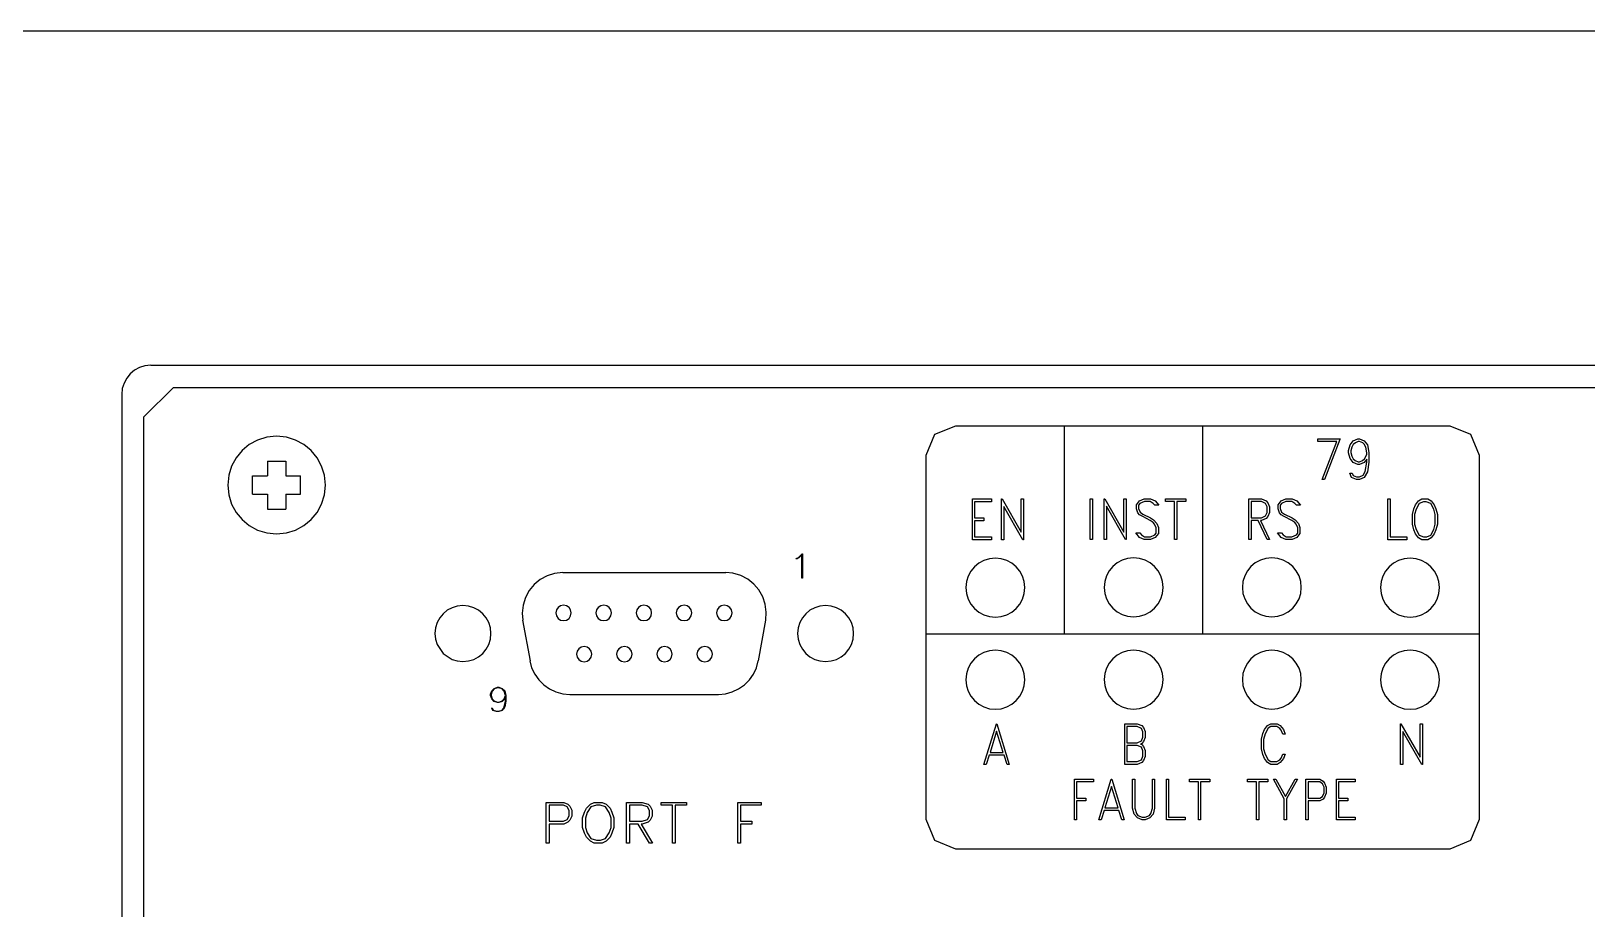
# Model space of a CAD drawing. Header units: inches. Extents: x 4.9 to 38.9, y -1.1 to 21.9.
# Drawn here: x 12.561 to 16.782, y 19.478 to 21.858 of the extents above; entities that cross this region are included whole.
import ezdxf
from ezdxf.enums import TextEntityAlignment as Align

# ---------------------------------------------------------------- set-up
doc = ezdxf.new("R2010")
doc.units = ezdxf.units.IN
doc.header["$MEASUREMENT"] = 0
for name, color, linetype in [('E_TEXT', 250, 'Continuous'), ('F_TITLE2', 6, 'Continuous'), ('F_TITLE4', 4, 'Continuous'), ('P_TITLE', 4, 'Continuous')]:
    doc.layers.add(name, color=color, linetype=linetype)
doc.styles.get("Standard").update_dxf_attribs({"font": 'ARIAL.TTF'})
doc.styles.add('TITLE', font='ARIAL.TTF', dxfattribs={"width": 0.9})

# ---------------------------------------------------------------- blocks, each defined once
blk = doc.blocks.new('TA&S_TBLK')
at = {"layer": 'P_TITLE', "color": 7}
blk.add_lwpolyline([(1.5, 0.5), (35.5007, 0.5), (35.5007, 23.5011), (1.5, 23.5011)], close=True, dxfattribs=at)
at = {"layer": 'F_TITLE2', "color": 7}
for tag, p in [('DWG-SCALE', (19.8323, 1.8147)), ('DESIGNER', (7.9525, 1.8139)), ('DATE-ISSUE', (34.2966, 1.7656)), ('DRAFTER', (7.9438, 1.4713)), ('SHEET', (33.9221, 1.3101)), ('SHEET-OF', (34.9297, 1.3063)), ('CHECKED', (7.9351, 1.1156))]:
    blk.add_attdef(tag, text='', height=0.125, dxfattribs=at).set_placement(p, align=Align.CENTER)
at = {"layer": 'F_TITLE2', "color": 7, "style": 'TITLE'}
blk.add_attdef('JOB-NAME', text='', height=0.1875, dxfattribs=at).set_placement((29.6506, 1.7627), align=Align.CENTER)
at = {"layer": 'F_TITLE2', "color": 7}
for tag, p in [('DWG-FILE', (19.3993, 1.4657)), ('PROJ-NO', (19.4051, 1.1222))]:
    blk.add_attdef(tag, p, '', height=0.125, dxfattribs=at)
at = {"layer": 'F_TITLE4', "color": 7, "style": 'TITLE'}
for tag, height, p in [('PRJ-NAME1', 0.25, (23.6332, 1.4792)), ('DWG-NAME1', 0.25, (29.6506, 1.1364)), ('PRJ-NAME2', 0.25, (23.6332, 0.9692)), ('DWG-NO', 0.1875, (34.4741, 0.8161)), ('DWG-NAME2', 0.25, (29.6506, 0.7053))]:
    blk.add_attdef(tag, text='', height=height, dxfattribs=at).set_placement(p, align=Align.CENTER)

msp = doc.modelspace()

# ---------------------------------------------------------------- linework, layer by layer
at = {"color": 7}
for p, q in [((12.8862, 20.9523), (21.4683, 20.9523)), ((12.8862, 20.9523), (21.4683, 20.9523)), ((12.8072, 20.8733), (12.8072, 17.5613)), ((15.3648, 20.2242), (15.3648, 20.7884)), ((15.7398, 20.2242), (15.7398, 20.7884)), ((13.2023, 20.6924), (13.2023, 20.6524)), ((13.2023, 20.6924), (13.2523, 20.6924)), ((13.2523, 20.6924), (13.2523, 20.6524)), ((13.1622, 20.6524), (13.2023, 20.6524)), ((13.1622, 20.6024), (13.1622, 20.6524)), ((13.2523, 20.6524), (13.2923, 20.6524)), ((13.2923, 20.6024), (13.2923, 20.6524)), ((13.1622, 20.6024), (13.2023, 20.6024)), ((13.2023, 20.6024), (13.2023, 20.5622)), ((13.2523, 20.6024), (13.2523, 20.5622)), ((13.2523, 20.6024), (13.2923, 20.6024)), ((13.2023, 20.5622), (13.2523, 20.5622)), ((14.0039, 20.3898), (14.4458, 20.3898)), ((13.8948, 20.2608), (13.9148, 20.1508)), ((14.5538, 20.2608), (14.5338, 20.1508)), ((14.9897, 20.2242), (16.4898, 20.2242)), ((14.0228, 20.0597), (14.4258, 20.0597))]:
    msp.add_line(p, q, dxfattribs=at)
for points in [[(12.8862, 20.9523), (12.8703, 20.9507), (12.8555, 20.9462), (12.8421, 20.9389), (12.8304, 20.9292), (12.8207, 20.9176), (12.8134, 20.9041), (12.8088, 20.8893), (12.8072, 20.8733)], [(12.8862, 20.9523), (12.8703, 20.9507), (12.8555, 20.9462), (12.8421, 20.9389), (12.8304, 20.9292), (12.8207, 20.9176), (12.8134, 20.9041), (12.8088, 20.8893), (12.8072, 20.8733)], [(20.0854, 17.5423), (18.7305, 17.5423), (17.1773, 17.5423), (15.6241, 17.5423), (14.2691, 17.5423), (13.3108, 17.5423), (13.0423, 17.5423), (12.9473, 17.5423), (12.8672, 17.6224), (12.8672, 17.7594), (12.8672, 18.1208), (12.8672, 19.2173), (12.8672, 20.3139), (12.8672, 20.6752), (12.8672, 20.8123), (12.9473, 20.8923)], [(12.9473, 20.8923), (13.0423, 20.8923), (13.3108, 20.8923), (14.2691, 20.8923), (15.6241, 20.8923), (17.1773, 20.8923), (18.7305, 20.8923), (20.0854, 20.8923)], [(15.0698, 20.7884), (15.0848, 20.7884), (15.1273, 20.7884), (15.2791, 20.7884), (15.4938, 20.7884), (15.7398, 20.7884), (15.9858, 20.7884), (16.2004, 20.7884), (16.3522, 20.7884), (16.3948, 20.7884), (16.4098, 20.7884), (16.4664, 20.765), (16.4898, 20.7084), (16.4898, 20.6659), (16.4898, 20.554), (16.4898, 20.2142), (16.4898, 19.8745), (16.4898, 19.7626), (16.4898, 19.7201), (16.4664, 19.6635), (16.4098, 19.6401), (16.3948, 19.6401), (16.3522, 19.6401), (16.2004, 19.6401), (15.9858, 19.6401), (15.7398, 19.6401), (15.4938, 19.6401), (15.2791, 19.6401), (15.1273, 19.6401), (15.0848, 19.6401), (15.0698, 19.6401), (15.0132, 19.6635), (14.9897, 19.7201), (14.9897, 19.7626), (14.9897, 19.8745), (14.9897, 20.2142), (14.9897, 20.554), (14.9897, 20.6659), (14.9897, 20.7084), (15.0132, 20.765), (15.0698, 20.7884)], [(13.3598, 20.6273), (13.3571, 20.6541), (13.3493, 20.679), (13.3371, 20.7015), (13.321, 20.7211), (13.3014, 20.7373), (13.2789, 20.7495), (13.254, 20.7572), (13.2274, 20.7599), (13.2006, 20.7572), (13.1757, 20.7495), (13.1532, 20.7373), (13.1336, 20.7211), (13.1174, 20.7015), (13.1052, 20.679), (13.0975, 20.6541), (13.0948, 20.6273), (13.0975, 20.6007), (13.1052, 20.5758), (13.1174, 20.5533), (13.1336, 20.5337), (13.1532, 20.5176), (13.1757, 20.5053), (13.2006, 20.4976), (13.2274, 20.4949), (13.254, 20.4976), (13.2789, 20.5053), (13.3014, 20.5176), (13.321, 20.5337), (13.3371, 20.5533), (13.3493, 20.5758), (13.3571, 20.6007), (13.3598, 20.6273), (13.3598, 20.6273)], [(15.2573, 20.3493), (15.2557, 20.3654), (15.251, 20.3804), (15.2436, 20.394), (15.2339, 20.4058), (15.222, 20.4156), (15.2084, 20.423), (15.1934, 20.4277), (15.1773, 20.4293), (15.1612, 20.4277), (15.1462, 20.423), (15.1326, 20.4156), (15.1207, 20.4058), (15.1109, 20.394), (15.1035, 20.3804), (15.0989, 20.3654), (15.0972, 20.3493), (15.0989, 20.3331), (15.1035, 20.3181), (15.1109, 20.3045), (15.1207, 20.2927), (15.1326, 20.2829), (15.1462, 20.2755), (15.1612, 20.2709), (15.1773, 20.2693), (15.1934, 20.2709), (15.2084, 20.2755), (15.222, 20.2829), (15.2339, 20.2927), (15.2436, 20.3045), (15.251, 20.3181), (15.2557, 20.3331), (15.2573, 20.3493), (15.2573, 20.3493)], [(15.6323, 20.3498), (15.6307, 20.3659), (15.626, 20.3809), (15.6187, 20.3945), (15.6089, 20.4063), (15.597, 20.4161), (15.5835, 20.4235), (15.5684, 20.4282), (15.5523, 20.4298), (15.5361, 20.4282), (15.5211, 20.4235), (15.5075, 20.4161), (15.4957, 20.4063), (15.4859, 20.3945), (15.4785, 20.3809), (15.4739, 20.3659), (15.4723, 20.3498), (15.4739, 20.3337), (15.4785, 20.3186), (15.4859, 20.305), (15.4957, 20.2932), (15.5075, 20.2834), (15.5211, 20.2761), (15.5361, 20.2714), (15.5523, 20.2698), (15.5684, 20.2714), (15.5835, 20.2761), (15.597, 20.2834), (15.6089, 20.2932), (15.6187, 20.305), (15.626, 20.3186), (15.6307, 20.3337), (15.6323, 20.3498), (15.6323, 20.3498)], [(16.0073, 20.3498), (16.0057, 20.3659), (16.001, 20.3809), (15.9936, 20.3945), (15.9839, 20.4063), (15.972, 20.4161), (15.9584, 20.4235), (15.9434, 20.4282), (15.9273, 20.4298), (15.9112, 20.4282), (15.8961, 20.4235), (15.8825, 20.4161), (15.8707, 20.4063), (15.8609, 20.3945), (15.8536, 20.3809), (15.8489, 20.3659), (15.8473, 20.3498), (15.8489, 20.3337), (15.8536, 20.3186), (15.8609, 20.305), (15.8707, 20.2932), (15.8825, 20.2834), (15.8961, 20.2761), (15.9112, 20.2714), (15.9273, 20.2698), (15.9434, 20.2714), (15.9584, 20.2761), (15.972, 20.2834), (15.9839, 20.2932), (15.9936, 20.305), (16.001, 20.3186), (16.0057, 20.3337), (16.0073, 20.3498), (16.0073, 20.3498)], [(16.3822, 20.3493), (16.3806, 20.3654), (16.3759, 20.3804), (16.3685, 20.394), (16.3588, 20.4058), (16.347, 20.4156), (16.3334, 20.423), (16.3184, 20.4277), (16.3023, 20.4293), (16.2862, 20.4277), (16.2712, 20.423), (16.2576, 20.4156), (16.2457, 20.4058), (16.236, 20.394), (16.2286, 20.3804), (16.2239, 20.3654), (16.2223, 20.3493), (16.2239, 20.3331), (16.2286, 20.3181), (16.236, 20.3045), (16.2457, 20.2927), (16.2576, 20.2829), (16.2712, 20.2755), (16.2862, 20.2709), (16.3023, 20.2693), (16.3184, 20.2709), (16.3334, 20.2755), (16.347, 20.2829), (16.3588, 20.2927), (16.3685, 20.3045), (16.3759, 20.3181), (16.3806, 20.3331), (16.3822, 20.3493), (16.3822, 20.3493)], [(14.0039, 20.3898), (13.9817, 20.3876), (13.961, 20.3812), (13.9423, 20.371), (13.926, 20.3576), (13.9126, 20.3413), (13.9025, 20.3226), (13.8961, 20.3019), (13.8938, 20.2798), (13.8955, 20.2606)], [(14.5542, 20.2606), (14.5558, 20.2828), (14.5531, 20.3043), (14.5463, 20.3245), (14.5359, 20.3429), (14.5222, 20.3589), (14.5055, 20.3722), (14.4863, 20.3821), (14.4648, 20.3881), (14.4458, 20.3898)], [(14.0267, 20.2808), (14.0251, 20.2889), (14.0206, 20.2956), (14.0139, 20.3002), (14.0057, 20.3018), (13.9976, 20.3002), (13.9909, 20.2956), (13.9864, 20.2889), (13.9847, 20.2808), (13.9864, 20.2726), (13.9909, 20.2659), (13.9976, 20.2614), (14.0057, 20.2598), (14.0139, 20.2614), (14.0206, 20.2659), (14.0251, 20.2726), (14.0267, 20.2808), (14.0267, 20.2808)], [(14.1358, 20.2808), (14.1341, 20.2889), (14.1296, 20.2956), (14.123, 20.3002), (14.1147, 20.3018), (14.1066, 20.3002), (14.0999, 20.2956), (14.0954, 20.2889), (14.0937, 20.2808), (14.0954, 20.2726), (14.0999, 20.2659), (14.1066, 20.2614), (14.1147, 20.2598), (14.123, 20.2614), (14.1296, 20.2659), (14.1341, 20.2726), (14.1358, 20.2808), (14.1358, 20.2808)], [(14.2448, 20.2808), (14.2431, 20.2889), (14.2386, 20.2956), (14.232, 20.3002), (14.2237, 20.3018), (14.2156, 20.3002), (14.2089, 20.2956), (14.2044, 20.2889), (14.2027, 20.2808), (14.2044, 20.2726), (14.2089, 20.2659), (14.2156, 20.2614), (14.2237, 20.2598), (14.232, 20.2614), (14.2386, 20.2659), (14.2431, 20.2726), (14.2448, 20.2808), (14.2448, 20.2808)], [(14.3538, 20.2808), (14.3521, 20.2889), (14.3476, 20.2956), (14.3409, 20.3002), (14.3328, 20.3018), (14.3246, 20.3002), (14.3179, 20.2956), (14.3134, 20.2889), (14.3117, 20.2808), (14.3134, 20.2726), (14.3179, 20.2659), (14.3246, 20.2614), (14.3328, 20.2598), (14.3409, 20.2614), (14.3476, 20.2659), (14.3521, 20.2726), (14.3538, 20.2808), (14.3538, 20.2808)], [(14.4628, 20.2808), (14.4611, 20.2889), (14.4566, 20.2956), (14.4499, 20.3002), (14.4418, 20.3018), (14.4336, 20.3002), (14.4269, 20.2956), (14.4224, 20.2889), (14.4208, 20.2808), (14.4224, 20.2726), (14.4269, 20.2659), (14.4336, 20.2614), (14.4418, 20.2598), (14.4499, 20.2614), (14.4566, 20.2659), (14.4611, 20.2726), (14.4628, 20.2808), (14.4628, 20.2808)], [(13.8087, 20.2247), (13.8072, 20.24), (13.8028, 20.2543), (13.7958, 20.2672), (13.7865, 20.2785), (13.7753, 20.2878), (13.7624, 20.2948), (13.7481, 20.2993), (13.7328, 20.3008), (13.7175, 20.2993), (13.7032, 20.2948), (13.6903, 20.2878), (13.6791, 20.2785), (13.6698, 20.2672), (13.6628, 20.2543), (13.6583, 20.24), (13.6568, 20.2247), (13.6583, 20.2094), (13.6628, 20.1951), (13.6791, 20.171), (13.7032, 20.1547), (13.7175, 20.1503), (13.7328, 20.1487), (13.7481, 20.1503), (13.7624, 20.1547), (13.7753, 20.1617), (13.7865, 20.171), (13.7958, 20.1822), (13.8028, 20.1951), (13.8072, 20.2094), (13.8087, 20.2247), (13.8087, 20.2247)], [(14.7927, 20.2247), (14.7912, 20.24), (14.7868, 20.2543), (14.7798, 20.2672), (14.7705, 20.2785), (14.7593, 20.2878), (14.7464, 20.2948), (14.7321, 20.2993), (14.7168, 20.3008), (14.7014, 20.2993), (14.6872, 20.2948), (14.6743, 20.2878), (14.663, 20.2785), (14.6538, 20.2672), (14.6468, 20.2543), (14.6424, 20.24), (14.6408, 20.2247), (14.6424, 20.2094), (14.6468, 20.1951), (14.6538, 20.1822), (14.663, 20.171), (14.6743, 20.1617), (14.6872, 20.1547), (14.7014, 20.1503), (14.7168, 20.1487), (14.7321, 20.1503), (14.7464, 20.1547), (14.7593, 20.1617), (14.7705, 20.171), (14.7798, 20.1822), (14.7868, 20.1951), (14.7912, 20.2094), (14.7927, 20.2247), (14.7927, 20.2247)], [(14.0827, 20.1687), (14.0811, 20.1769), (14.0766, 20.1836), (14.07, 20.1881), (14.0618, 20.1897), (14.0536, 20.1881), (14.0469, 20.1836), (14.0425, 20.1769), (14.0408, 20.1687), (14.0425, 20.1606), (14.0469, 20.1539), (14.0536, 20.1494), (14.0618, 20.1477), (14.07, 20.1494), (14.0766, 20.1539), (14.0811, 20.1606), (14.0827, 20.1687), (14.0827, 20.1687)], [(14.1917, 20.1687), (14.1901, 20.1769), (14.1856, 20.1836), (14.179, 20.1881), (14.1709, 20.1897), (14.1626, 20.1881), (14.156, 20.1836), (14.1515, 20.1769), (14.1498, 20.1687), (14.1515, 20.1606), (14.156, 20.1539), (14.1626, 20.1494), (14.1709, 20.1477), (14.179, 20.1494), (14.1856, 20.1539), (14.1901, 20.1606), (14.1917, 20.1687), (14.1917, 20.1687)], [(14.3007, 20.1687), (14.2991, 20.1769), (14.2946, 20.1836), (14.2879, 20.1881), (14.2797, 20.1897), (14.2716, 20.1881), (14.2649, 20.1836), (14.2605, 20.1769), (14.2588, 20.1687), (14.2605, 20.1606), (14.2649, 20.1539), (14.2716, 20.1494), (14.2797, 20.1477), (14.2879, 20.1494), (14.2946, 20.1539), (14.2991, 20.1606), (14.3007, 20.1687), (14.3007, 20.1687)], [(14.4097, 20.1687), (14.4081, 20.1769), (14.4036, 20.1836), (14.3969, 20.1881), (14.3887, 20.1897), (14.3806, 20.1881), (14.3739, 20.1836), (14.3694, 20.1769), (14.3677, 20.1687), (14.3694, 20.1606), (14.3739, 20.1539), (14.3806, 20.1494), (14.3887, 20.1477), (14.3969, 20.1494), (14.4036, 20.1539), (14.4081, 20.1606), (14.4097, 20.1687), (14.4097, 20.1687)], [(15.2573, 20.0992), (15.2557, 20.1154), (15.251, 20.1304), (15.2436, 20.144), (15.2339, 20.1558), (15.222, 20.1656), (15.2084, 20.173), (15.1934, 20.1776), (15.1773, 20.1792), (15.1612, 20.1776), (15.1462, 20.173), (15.1326, 20.1656), (15.1207, 20.1558), (15.1109, 20.144), (15.1035, 20.1304), (15.0989, 20.1154), (15.0972, 20.0992), (15.0989, 20.0831), (15.1035, 20.0681), (15.1109, 20.0545), (15.1207, 20.0427), (15.1326, 20.0329), (15.1462, 20.0255), (15.1612, 20.0208), (15.1773, 20.0192), (15.1934, 20.0208), (15.2084, 20.0255), (15.222, 20.0329), (15.2339, 20.0427), (15.2436, 20.0545), (15.251, 20.0681), (15.2557, 20.0831), (15.2573, 20.0992), (15.2573, 20.0992)], [(15.6323, 20.0997), (15.6307, 20.1159), (15.626, 20.1309), (15.6187, 20.1445), (15.6089, 20.1563), (15.597, 20.1661), (15.5835, 20.1735), (15.5684, 20.1781), (15.5523, 20.1797), (15.5361, 20.1781), (15.5211, 20.1735), (15.5075, 20.1661), (15.4957, 20.1563), (15.4859, 20.1445), (15.4785, 20.1309), (15.4739, 20.1159), (15.4723, 20.0997), (15.4739, 20.0836), (15.4785, 20.0686), (15.4859, 20.055), (15.4957, 20.0431), (15.5075, 20.0334), (15.5211, 20.026), (15.5361, 20.0213), (15.5523, 20.0197), (15.5684, 20.0213), (15.5835, 20.026), (15.597, 20.0334), (15.6089, 20.0431), (15.6187, 20.055), (15.626, 20.0686), (15.6307, 20.0836), (15.6323, 20.0997), (15.6323, 20.0997)], [(16.0073, 20.0997), (16.0057, 20.1159), (16.001, 20.1309), (15.9936, 20.1445), (15.9839, 20.1563), (15.972, 20.1661), (15.9584, 20.1735), (15.9434, 20.1781), (15.9273, 20.1797), (15.9112, 20.1781), (15.8961, 20.1735), (15.8825, 20.1661), (15.8707, 20.1563), (15.8609, 20.1445), (15.8536, 20.1309), (15.8489, 20.1159), (15.8473, 20.0997), (15.8489, 20.0836), (15.8536, 20.0686), (15.8609, 20.055), (15.8707, 20.0431), (15.8825, 20.0334), (15.8961, 20.026), (15.9112, 20.0213), (15.9273, 20.0197), (15.9434, 20.0213), (15.9584, 20.026), (15.972, 20.0334), (15.9839, 20.0431), (15.9936, 20.055), (16.001, 20.0686), (16.0057, 20.0836), (16.0073, 20.0997), (16.0073, 20.0997)], [(16.3822, 20.0992), (16.3806, 20.1154), (16.3759, 20.1304), (16.3685, 20.144), (16.3588, 20.1558), (16.347, 20.1656), (16.3334, 20.173), (16.3184, 20.1776), (16.3023, 20.1792), (16.2862, 20.1776), (16.2712, 20.173), (16.2576, 20.1656), (16.2457, 20.1558), (16.236, 20.144), (16.2286, 20.1304), (16.2239, 20.1154), (16.2223, 20.0992), (16.2239, 20.0831), (16.2286, 20.0681), (16.236, 20.0545), (16.2457, 20.0427), (16.2576, 20.0329), (16.2712, 20.0255), (16.2862, 20.0208), (16.3023, 20.0192), (16.3184, 20.0208), (16.3334, 20.0255), (16.347, 20.0329), (16.3588, 20.0427), (16.3685, 20.0545), (16.3759, 20.0681), (16.3806, 20.0831), (16.3822, 20.0992), (16.3822, 20.0992)], [(13.9145, 20.1506), (13.9193, 20.1318), (13.9275, 20.1145), (13.9385, 20.0989), (13.9521, 20.0854), (13.9677, 20.0744), (13.985, 20.0662), (14.0035, 20.0612), (14.0228, 20.0597)], [(14.4258, 20.0597), (14.4451, 20.0612), (14.4636, 20.0662), (14.4808, 20.0744), (14.4965, 20.0854), (14.5101, 20.0989), (14.5211, 20.1145), (14.5293, 20.1318), (14.5342, 20.1506)]]:
    msp.add_lwpolyline(points, dxfattribs=at)
for points in [[(16.1131, 20.7526), (16.1116, 20.7506), (16.0702, 20.6421), (16.064, 20.6421), (16.1033, 20.7452), (16.0523, 20.7452), (16.0523, 20.7526)], [(16.1908, 20.6894), (16.1865, 20.6635), (16.1781, 20.6475), (16.1652, 20.6421), (16.1567, 20.6421), (16.1438, 20.6475), (16.1389, 20.6599), (16.1452, 20.6599), (16.1477, 20.6536), (16.157, 20.6495), (16.165, 20.6495), (16.175, 20.654), (16.1806, 20.6643), (16.1847, 20.6899), (16.1847, 20.6972), (16.1779, 20.6885), (16.1652, 20.6833), (16.1608, 20.6833), (16.1481, 20.6885), (16.1396, 20.6994), (16.1353, 20.7152), (16.1353, 20.7208), (16.1396, 20.7365), (16.1481, 20.7472), (16.1608, 20.7526), (16.1652, 20.7526), (16.1779, 20.7472), (16.1865, 20.7365), (16.1908, 20.7155)], [(16.1847, 20.7106), (16.1847, 20.7152), (16.1823, 20.7297), (16.1779, 20.738), (16.1737, 20.7416), (16.165, 20.7452), (16.1611, 20.7452), (16.154, 20.7421), (16.1475, 20.737), (16.144, 20.7302), (16.1413, 20.7204), (16.1413, 20.7155), (16.144, 20.7057), (16.1477, 20.6987), (16.1531, 20.6941), (16.1611, 20.6907), (16.165, 20.6907), (16.1728, 20.6941), (16.1784, 20.6987)], [(15.1664, 20.4792), (15.115, 20.4792), (15.115, 20.5897), (15.1664, 20.5897), (15.1664, 20.5822), (15.1211, 20.5822), (15.1211, 20.5382), (15.1457, 20.5382), (15.1457, 20.5307), (15.1211, 20.5307), (15.1211, 20.4868), (15.1664, 20.4868)], [(15.2535, 20.4792), (15.2522, 20.4792), (15.2, 20.5694), (15.2, 20.4792), (15.194, 20.4792), (15.194, 20.5897), (15.1954, 20.5897), (15.2476, 20.4995), (15.2476, 20.5897), (15.2535, 20.5897)], [(15.4409, 20.4797), (15.4348, 20.4797), (15.4348, 20.5902), (15.4409, 20.5902)], [(15.5321, 20.4797), (15.5307, 20.4797), (15.4787, 20.5699), (15.4787, 20.4797), (15.4726, 20.4797), (15.4726, 20.5902), (15.474, 20.5902), (15.5262, 20.5), (15.5262, 20.5902), (15.5321, 20.5902)], [(15.6206, 20.5724), (15.6098, 20.5724), (15.6055, 20.5777), (15.5975, 20.5827), (15.5814, 20.5827), (15.5696, 20.5777), (15.5658, 20.5731), (15.5658, 20.5636), (15.5697, 20.5539), (15.5775, 20.5488), (15.5982, 20.5385), (15.6067, 20.5334), (15.6152, 20.5229), (15.6194, 20.512), (15.6194, 20.4959), (15.6108, 20.4851), (15.5981, 20.4797), (15.5813, 20.4797), (15.5686, 20.4851), (15.5586, 20.4975), (15.5694, 20.4975), (15.5738, 20.4922), (15.5816, 20.4873), (15.5977, 20.4873), (15.6098, 20.4922), (15.6133, 20.4968), (15.6133, 20.5115), (15.6094, 20.5214), (15.6055, 20.5261), (15.5974, 20.5314), (15.5769, 20.5417), (15.5684, 20.5468), (15.5641, 20.5522), (15.5599, 20.5629), (15.5599, 20.5741), (15.5686, 20.585), (15.5813, 20.5902), (15.5981, 20.5902), (15.6108, 20.585)], [(15.6942, 20.5827), (15.6694, 20.5827), (15.6694, 20.4797), (15.6635, 20.4797), (15.6635, 20.5827), (15.6387, 20.5827), (15.6387, 20.5902), (15.6942, 20.5902)], [(15.9212, 20.4797), (15.9148, 20.4797), (15.8902, 20.5312), (15.871, 20.5312), (15.871, 20.4797), (15.8651, 20.4797), (15.8651, 20.5902), (15.8992, 20.5902), (15.9117, 20.585), (15.9163, 20.5795), (15.9205, 20.5687), (15.9205, 20.5527), (15.9163, 20.5419), (15.9117, 20.5365), (15.8992, 20.5312), (15.8965, 20.5312)], [(15.9144, 20.5532), (15.9144, 20.5682), (15.9105, 20.5777), (15.8988, 20.5827), (15.871, 20.5827), (15.871, 20.5387), (15.8988, 20.5387), (15.9105, 20.5438)], [(16.0048, 20.5724), (15.9939, 20.5724), (15.9897, 20.5777), (15.9817, 20.5827), (15.9656, 20.5827), (15.9536, 20.5777), (15.95, 20.5731), (15.95, 20.5636), (15.9539, 20.5539), (15.9617, 20.5488), (15.9824, 20.5385), (15.9909, 20.5334), (15.9994, 20.5229), (16.0036, 20.512), (16.0036, 20.4959), (15.9948, 20.4851), (15.9822, 20.4797), (15.9655, 20.4797), (15.9527, 20.4851), (15.9427, 20.4975), (15.9536, 20.4975), (15.958, 20.4922), (15.9658, 20.4873), (15.9819, 20.4873), (15.9939, 20.4922), (15.9975, 20.4968), (15.9975, 20.5115), (15.9936, 20.5214), (15.9897, 20.5261), (15.9816, 20.5314), (15.961, 20.5417), (15.9526, 20.5468), (15.9483, 20.5522), (15.9441, 20.5629), (15.9441, 20.5741), (15.9527, 20.585), (15.9655, 20.5902), (15.9822, 20.5902), (15.9948, 20.585)], [(16.2934, 20.4792), (16.242, 20.4792), (16.242, 20.5897), (16.2479, 20.5897), (16.2479, 20.4868), (16.2934, 20.4868)], [(16.3763, 20.5215), (16.372, 20.5058), (16.3679, 20.4951), (16.3595, 20.4846), (16.3508, 20.4792), (16.3339, 20.4792), (16.3254, 20.4846), (16.3169, 20.4951), (16.3128, 20.5058), (16.3086, 20.5215), (16.3086, 20.5475), (16.3128, 20.5633), (16.3169, 20.5738), (16.3254, 20.5844), (16.3339, 20.5897), (16.3508, 20.5897), (16.3595, 20.5844), (16.3679, 20.5738), (16.372, 20.5633), (16.3763, 20.5475)], [(16.3703, 20.5217), (16.3703, 20.5471), (16.3664, 20.5622), (16.3583, 20.5772), (16.3464, 20.5822), (16.3384, 20.5822), (16.3266, 20.5772), (16.3186, 20.5622), (16.3145, 20.5471), (16.3145, 20.5217), (16.3186, 20.5068), (16.3266, 20.4917), (16.3384, 20.4868), (16.3474, 20.4868), (16.3583, 20.4917), (16.3664, 20.5068)], [(14.6539, 20.3749), (14.6524, 20.3749), (14.6524, 20.4381), (14.6442, 20.4298), (14.6381, 20.4268), (14.6373, 20.428), (14.6434, 20.4312), (14.6529, 20.4405), (14.6539, 20.4405)], [(13.8479, 20.0524), (13.8462, 20.0472), (13.8397, 20.0407), (13.8302, 20.0375), (13.8269, 20.0375), (13.8174, 20.0407), (13.8109, 20.0472), (13.8077, 20.0567), (13.8077, 20.0599), (13.8109, 20.0695), (13.8174, 20.076), (13.8269, 20.079), (13.8302, 20.079), (13.8397, 20.076), (13.8462, 20.0695), (13.8492, 20.0568), (13.8492, 20.0412), (13.8462, 20.0256), (13.8431, 20.0194), (13.8397, 20.016), (13.8302, 20.0129), (13.8238, 20.0129), (13.8141, 20.016), (13.8109, 20.0224), (13.8121, 20.0231), (13.8152, 20.0172), (13.824, 20.0143), (13.8301, 20.0143), (13.8391, 20.0172), (13.8418, 20.0202), (13.8448, 20.0261), (13.8479, 20.0414)], [(13.8479, 20.0568), (13.845, 20.0687), (13.8391, 20.0746), (13.8301, 20.0777), (13.827, 20.0777), (13.818, 20.0746), (13.8121, 20.0687), (13.8092, 20.0597), (13.8092, 20.0568), (13.8121, 20.0478), (13.818, 20.0419), (13.827, 20.0389), (13.8301, 20.0389), (13.8391, 20.0419), (13.845, 20.0478)], [(15.2151, 19.8693), (15.209, 19.8693), (15.2008, 19.8949), (15.1606, 19.8949), (15.1525, 19.8693), (15.1464, 19.8693), (15.1801, 19.9797), (15.1813, 19.9797)], [(15.5836, 19.8912), (15.5794, 19.8805), (15.5748, 19.8751), (15.5621, 19.8698), (15.5282, 19.8698), (15.5282, 19.9802), (15.5621, 19.9802), (15.5748, 19.9749), (15.5794, 19.9695), (15.5836, 19.9587), (15.5836, 19.9427), (15.5794, 19.9319), (15.5748, 19.9266), (15.5713, 19.9251), (15.5748, 19.9234), (15.5794, 19.918), (15.5836, 19.9073)], [(15.5775, 19.9432), (15.5775, 19.9582), (15.5736, 19.9676), (15.5619, 19.9727), (15.5341, 19.9727), (15.5341, 19.9287), (15.5619, 19.9287), (15.5736, 19.9337)], [(15.9633, 19.8978), (15.9585, 19.8856), (15.95, 19.8751), (15.9414, 19.8698), (15.9244, 19.8698), (15.9159, 19.8751), (15.9073, 19.8856), (15.9032, 19.8963), (15.899, 19.912), (15.899, 19.938), (15.9032, 19.9537), (15.9073, 19.9643), (15.9159, 19.9749), (15.9244, 19.9802), (15.9414, 19.9802), (15.95, 19.9749), (15.9585, 19.9643), (15.9633, 19.9521), (15.9571, 19.9521), (15.9527, 19.9627), (15.9488, 19.9676), (15.9409, 19.9727), (15.9249, 19.9727), (15.917, 19.9678), (15.909, 19.9527), (15.9051, 19.9376), (15.9051, 19.9122), (15.909, 19.8973), (15.917, 19.882), (15.9249, 19.8773), (15.9409, 19.8773), (15.9488, 19.8822), (15.9527, 19.8871), (15.9571, 19.8978)], [(16.3357, 19.8693), (16.3344, 19.8693), (16.2823, 19.9593), (16.2823, 19.8693), (16.2762, 19.8693), (16.2762, 19.9797), (16.2776, 19.9797), (16.3298, 19.8895), (16.3298, 19.9797), (16.3357, 19.9797)], [(15.1986, 19.9024), (15.1806, 19.9599), (15.1628, 19.9024)], [(15.5775, 19.8919), (15.5775, 19.9066), (15.5736, 19.9163), (15.5619, 19.9212), (15.5341, 19.9212), (15.5341, 19.8773), (15.5619, 19.8773), (15.5736, 19.8822)], [(15.4431, 19.8222), (15.3978, 19.8222), (15.3978, 19.7781), (15.4226, 19.7781), (15.4226, 19.7706), (15.3978, 19.7706), (15.3978, 19.7191), (15.3919, 19.7191), (15.3919, 19.8296), (15.4431, 19.8296)], [(15.5267, 19.7191), (15.5206, 19.7191), (15.5124, 19.7449), (15.4723, 19.7449), (15.4641, 19.7191), (15.458, 19.7191), (15.4918, 19.8296), (15.4929, 19.8296)], [(15.5102, 19.7523), (15.4923, 19.8096), (15.4745, 19.7523)], [(15.6092, 19.751), (15.605, 19.7352), (15.5965, 19.7245), (15.5838, 19.7191), (15.5753, 19.7191), (15.5626, 19.7245), (15.554, 19.7352), (15.5497, 19.751), (15.5497, 19.8296), (15.5558, 19.8296), (15.5558, 19.7513), (15.5597, 19.7364), (15.5635, 19.7316), (15.5755, 19.7266), (15.5835, 19.7266), (15.5955, 19.7316), (15.5992, 19.7364), (15.6033, 19.7513), (15.6033, 19.8296), (15.6092, 19.8296)], [(15.6925, 19.7191), (15.6411, 19.7191), (15.6411, 19.8296), (15.6471, 19.8296), (15.6471, 19.7266), (15.6925, 19.7266)], [(15.759, 19.8222), (15.7342, 19.8222), (15.7342, 19.7191), (15.7283, 19.7191), (15.7283, 19.8222), (15.7035, 19.8222), (15.7035, 19.8296), (15.759, 19.8296)], [(15.9168, 19.8222), (15.8922, 19.8222), (15.8922, 19.7191), (15.8861, 19.7191), (15.8861, 19.8222), (15.8615, 19.8222), (15.8615, 19.8296), (15.9168, 19.8296)], [(15.9967, 19.8296), (15.967, 19.7766), (15.967, 19.7191), (15.961, 19.7191), (15.961, 19.7766), (15.9314, 19.8296), (15.9378, 19.8296), (15.9641, 19.7827), (15.9902, 19.8296)], [(16.0748, 19.7922), (16.0706, 19.7813), (16.0663, 19.7759), (16.0577, 19.7706), (16.0255, 19.7706), (16.0255, 19.7191), (16.0195, 19.7191), (16.0195, 19.8296), (16.0577, 19.8296), (16.0663, 19.8242), (16.0706, 19.819), (16.0748, 19.8081)], [(16.0689, 19.7927), (16.0689, 19.8076), (16.065, 19.8173), (16.0572, 19.8222), (16.0255, 19.8222), (16.0255, 19.7781), (16.0572, 19.7781), (16.065, 19.783)], [(16.1538, 19.7191), (16.1024, 19.7191), (16.1024, 19.8296), (16.1538, 19.8296), (16.1538, 19.8222), (16.1085, 19.8222), (16.1085, 19.7781), (16.1331, 19.7781), (16.1331, 19.7706), (16.1085, 19.7706), (16.1085, 19.7266), (16.1538, 19.7266)], [(14.0281, 19.7294), (14.023, 19.7186), (14.0174, 19.7133), (14.0067, 19.7079), (13.9664, 19.7079), (13.9664, 19.6565), (13.9589, 19.6565), (13.9589, 19.7669), (14.0067, 19.7669), (14.0174, 19.7617), (14.023, 19.7562), (14.0281, 19.7454)], [(14.0206, 19.73), (14.0206, 19.7449), (14.0159, 19.7545), (14.0061, 19.7595), (13.9664, 19.7595), (13.9664, 19.7154), (14.0061, 19.7154), (14.0159, 19.7203)], [(14.1422, 19.6988), (14.1369, 19.683), (14.1319, 19.6723), (14.1212, 19.6618), (14.1105, 19.6565), (14.0893, 19.6565), (14.0786, 19.6618), (14.0679, 19.6723), (14.0629, 19.683), (14.0576, 19.6988), (14.0576, 19.7247), (14.0629, 19.7405), (14.0679, 19.751), (14.0786, 19.7617), (14.0893, 19.7669), (14.1105, 19.7669), (14.1212, 19.7617), (14.1319, 19.751), (14.1369, 19.7405), (14.1422, 19.7247)], [(14.1347, 19.6989), (14.1347, 19.7244), (14.1298, 19.7394), (14.1198, 19.7544), (14.1049, 19.7595), (14.0949, 19.7595), (14.0801, 19.7544), (14.0701, 19.7394), (14.0651, 19.7244), (14.0651, 19.6989), (14.0701, 19.684), (14.0801, 19.6689), (14.0949, 19.664), (14.1061, 19.664), (14.1198, 19.6689), (14.1298, 19.684)], [(14.2471, 19.6565), (14.2392, 19.6565), (14.2083, 19.7079), (14.1844, 19.7079), (14.1844, 19.6565), (14.177, 19.6565), (14.177, 19.7669), (14.2195, 19.7669), (14.2353, 19.7617), (14.2409, 19.7562), (14.2461, 19.7454), (14.2461, 19.7294), (14.2409, 19.7186), (14.2353, 19.7133), (14.2195, 19.7079), (14.2163, 19.7079)], [(14.2387, 19.73), (14.2387, 19.7449), (14.2338, 19.7544), (14.2192, 19.7595), (14.1844, 19.7595), (14.1844, 19.7154), (14.2192, 19.7154), (14.2338, 19.7205)], [(14.3397, 19.7595), (14.3089, 19.7595), (14.3089, 19.6565), (14.3014, 19.6565), (14.3014, 19.7595), (14.2704, 19.7595), (14.2704, 19.7669), (14.3397, 19.7669)], [(14.5423, 19.7595), (14.4857, 19.7595), (14.4857, 19.7154), (14.5165, 19.7154), (14.5165, 19.7079), (14.4857, 19.7079), (14.4857, 19.6565), (14.4782, 19.6565), (14.4782, 19.7669), (14.5423, 19.7669)]]:
    msp.add_lwpolyline(points, close=True, dxfattribs=at)

# ---------------------------------------------------------------- block references
at = {"layer": 'E_TEXT'}
msp.add_blockref('TA&S_TBLK', (3.4253, -1.6426), dxfattribs=at)

doc.saveas('drawing.dxf')
